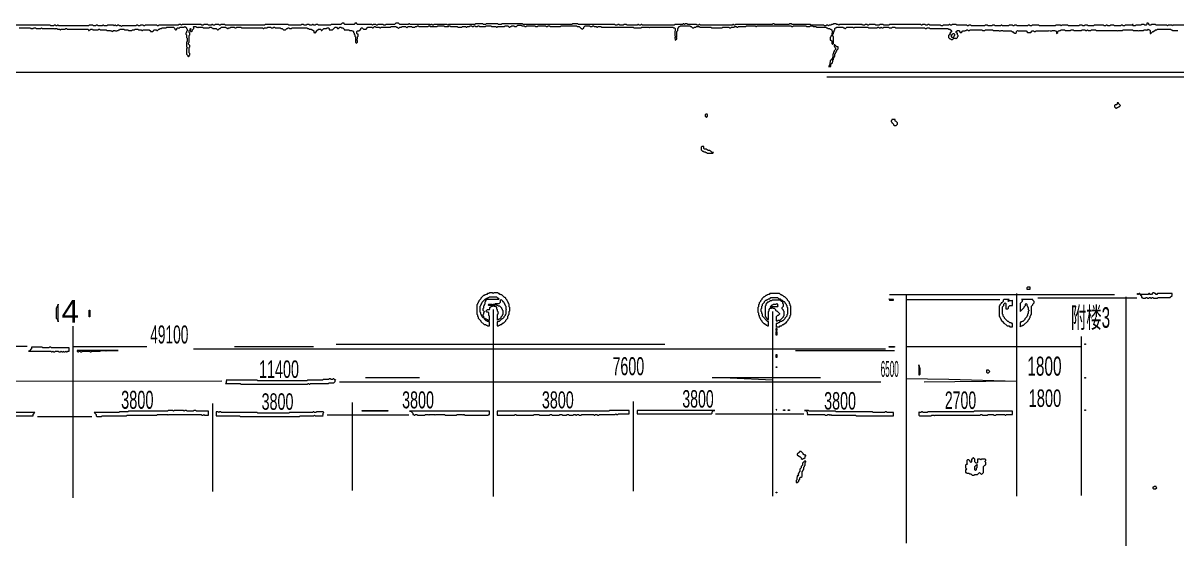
# Model space of a CAD drawing. Header units: millimetres. Extents: x 1 to 419, y 0 to 297.
# Drawn here: x 181.9 to 335.1, y 227.1 to 296.5 of the extents above; entities that cross this region are included whole.
import ezdxf

# ---------------------------------------------------------------- set-up
doc = ezdxf.new("R2010")
doc.units = ezdxf.units.MM
for name, color, linetype, lineweight in [('OCR_TEXT', 6, 'CONTINUOUS', 0), ('TRACE_CURVE', 6, 'CONTINUOUS', 0), ('TRACE_STRAIGHT', 5, 'CONTINUOUS', 0), ('TRACE_TEXT_SYMBOL', 6, 'CONTINUOUS', 0)]:
    doc.layers.add(name, color=color, linetype=linetype, lineweight=lineweight)
doc.styles.add('wqy-unicode', font='wqy-unicode')

msp = doc.modelspace()

# ---------------------------------------------------------------- linework, layer by layer
at = {"layer": 'TRACE_CURVE', "color": 6}
for points in [[(194.68, 296.18), (194.59, 296.26), (194.41, 296.26), (194.33, 296.18), (194.24, 296.18), (194.15, 296.26), (194.06, 296.26), (193.98, 296.18), (193.89, 296.26), (193.1, 296.26), (193.01, 296.18), (192.66, 296.18), (192.58, 296.26), (192.49, 296.26), (192.4, 296.18), (191.88, 296.18), (191.79, 296.26), (191.61, 296.26), (191.53, 296.18), (191.26, 296.18), (191.17, 296.26), (190.65, 296.26), (190.56, 296.18), (186.62, 296.18), (186.53, 296.26), (186.45, 296.26), (186.36, 296.18), (186.27, 296.18), (186.18, 296.26), (186.01, 296.26), (185.92, 296.18), (185.57, 296.18), (185.48, 296.26), (180.23, 296.26)], [(181.37, 295.91), (182.86, 295.91), (182.94, 295.83), (183.21, 295.83), (183.29, 295.91), (183.56, 295.91), (183.64, 295.83), (184.26, 295.83), (184.34, 295.91), (184.43, 295.83), (186.01, 295.83), (186.1, 295.74), (186.18, 295.83), (186.36, 295.83), (186.45, 295.74), (186.71, 295.74), (186.8, 295.65), (186.88, 295.65), (186.97, 295.74), (187.5, 295.74), (187.58, 295.83), (187.67, 295.83), (187.76, 295.74), (190.47, 295.74), (190.56, 295.65), (190.56, 295.56), (190.65, 295.56), (190.74, 295.65), (190.82, 295.65), (190.91, 295.74), (191.09, 295.74), (191.17, 295.65), (191.88, 295.65), (191.96, 295.74), (192.05, 295.74), (192.14, 295.65), (192.93, 295.65), (193.01, 295.56), (193.45, 295.56)], [(193.45, 295.56), (193.54, 295.48), (193.63, 295.48), (193.71, 295.39), (193.89, 295.56), (194.06, 295.56), (194.15, 295.48), (194.33, 295.48), (194.41, 295.56), (194.5, 295.56), (194.59, 295.65), (194.68, 295.65), (194.77, 295.74), (195.29, 295.74), (195.38, 295.65), (195.82, 295.65), (195.9, 295.56), (196.34, 295.56), (196.43, 295.65), (196.69, 295.65), (196.78, 295.74), (197.13, 295.74), (197.22, 295.65), (197.57, 295.65), (197.66, 295.56), (197.74, 295.56), (197.83, 295.65), (198.62, 295.65), (198.79, 295.48), (198.79, 295.39), (199.14, 295.39), (199.23, 295.48), (199.23, 295.56), (199.32, 295.65), (199.58, 295.65), (199.67, 295.56), (199.76, 295.56), (199.93, 295.74), (200.02, 295.74), (200.11, 295.83), (200.28, 295.83), (200.37, 295.91), (200.9, 295.91), (200.98, 296), (201.86, 296), (202.03, 295.83), (202.03, 295.74), (202.12, 295.65), (202.21, 295.65), (202.3, 295.74), (202.3, 295.83), (202.38, 295.91), (202.47, 295.91), (202.56, 295.83), (202.73, 296), (203.26, 296), (203.35, 296.09), (203.44, 296), (203.52, 296), (203.61, 295.91), (203.61, 295.83), (203.7, 295.74), (203.7, 295.48), (203.61, 295.39)], [(224.1, 296.35), (222.79, 296.35), (222.7, 296.26), (221.13, 296.26), (221.04, 296.35), (220.77, 296.35), (220.69, 296.26), (220.51, 296.26), (220.42, 296.35), (220.34, 296.35), (220.25, 296.26), (219.99, 296.26), (219.9, 296.35), (219.55, 296.35), (219.46, 296.26), (219.2, 296.26), (219.11, 296.35), (218.85, 296.35), (218.76, 296.26), (217.18, 296.26), (217.1, 296.35), (214.03, 296.35), (213.94, 296.26), (208.78, 296.26), (208.69, 296.35), (208.16, 296.35), (208.08, 296.26), (207.99, 296.26), (207.9, 296.35), (207.38, 296.35), (207.29, 296.26), (207.11, 296.26), (207.03, 296.35), (206.94, 296.35), (206.85, 296.26), (206.5, 296.26), (206.41, 296.35), (205.89, 296.35), (205.8, 296.26), (205.62, 296.26), (205.54, 296.35), (203, 296.35), (202.91, 296.26), (202.82, 296.35), (202.56, 296.35), (202.47, 296.26), (199.93, 296.26), (199.84, 296.18), (199.76, 296.18), (199.67, 296.26), (198.09, 296.26), (198.01, 296.18), (197.92, 296.18), (197.83, 296.26), (197.48, 296.26), (197.39, 296.18), (197.22, 296.18), (197.13, 296.26), (196.95, 296.26), (196.87, 296.18), (195.03, 296.18), (194.94, 296.09), (194.85, 296.18), (194.68, 296.18)], [(203.61, 295.39), (203.61, 295.3), (203.52, 295.21), (203.52, 295.04), (203.61, 294.95), (203.61, 294.6), (203.7, 294.51), (203.7, 294.07), (203.61, 293.99), (203.61, 293.37), (203.7, 293.29), (203.7, 293.2), (203.61, 293.11), (203.61, 292.41), (203.79, 292.24), (203.79, 292.15), (203.87, 292.06), (203.96, 292.15), (203.96, 292.24), (204.05, 292.32), (204.05, 292.5), (203.96, 292.59), (203.96, 293.29), (204.05, 293.37), (204.05, 293.55), (203.87, 293.72), (203.87, 293.9), (203.96, 293.99), (203.96, 294.86), (204.05, 294.95), (204.05, 295.21), (203.96, 295.3), (203.96, 295.56), (204.05, 295.65), (204.14, 295.56), (204.14, 295.39), (204.22, 295.39), (204.4, 295.56), (204.4, 295.65), (204.57, 295.83), (204.57, 295.91), (204.49, 296), (204.57, 296.09), (204.84, 296.09), (204.92, 296), (205.01, 296), (205.1, 295.91), (205.19, 296), (205.71, 296), (205.8, 295.91), (206.59, 295.91), (206.68, 296), (206.85, 296), (206.94, 295.91), (207.03, 295.91), (207.11, 295.83), (207.55, 295.83), (207.73, 295.65), (207.81, 295.65), (207.99, 295.83), (208.08, 295.83), (208.25, 296), (208.78, 296), (208.86, 295.91)], [(208.86, 295.91), (208.95, 295.91), (209.04, 295.83), (209.13, 295.83), (209.22, 295.91), (209.39, 295.91), (209.48, 296), (209.92, 296), (210, 295.91), (210.18, 295.91), (210.27, 296), (210.79, 296), (210.88, 295.91), (213.68, 295.91), (213.77, 295.83), (213.86, 295.83), (213.94, 295.91), (214.29, 295.91), (214.38, 296), (214.73, 296), (214.82, 295.91), (215.08, 295.91), (215.17, 296), (215.26, 296), (215.35, 295.91), (216.05, 295.91), (216.13, 295.83), (216.31, 295.83), (216.48, 295.65), (216.75, 295.65), (216.92, 295.83), (217.01, 295.83), (217.1, 295.91), (217.18, 295.91), (217.27, 295.83), (217.53, 295.83), (217.62, 295.91), (219.55, 295.91), (219.64, 295.83), (219.81, 295.83), (219.9, 295.74), (220.16, 295.74), (220.25, 295.65), (220.34, 295.65), (220.51, 295.48), (220.51, 295.3), (220.6, 295.3), (220.69, 295.21), (220.86, 295.39), (220.86, 295.48), (221.13, 295.74), (221.39, 295.74), (221.48, 295.65), (221.48, 295.56), (221.56, 295.56), (221.83, 295.83), (222.18, 295.83), (222.26, 295.91), (222.44, 295.91), (222.53, 295.83), (222.53, 295.65), (222.96, 295.65), (223.31, 296), (223.49, 296)], [(223.49, 296), (223.66, 295.83), (223.75, 295.83), (223.93, 296), (224.1, 296), (224.19, 295.91), (224.37, 295.91), (224.54, 295.74), (224.54, 295.65), (225.15, 295.65), (225.24, 295.56), (225.5, 295.56), (225.59, 295.48), (225.68, 295.48), (225.77, 295.39), (225.77, 295.3), (225.85, 295.21), (225.85, 295.04), (225.94, 294.95), (225.94, 294.78), (226.03, 294.69), (226.03, 293.99), (226.12, 293.9), (226.12, 293.81), (226.29, 293.99), (226.29, 294.16), (226.2, 294.25), (226.2, 294.34), (226.29, 294.42), (226.29, 294.69), (226.38, 294.78), (226.38, 295.04), (226.29, 295.04), (226.2, 295.13), (226.2, 295.39), (226.29, 295.48), (226.47, 295.48), (226.73, 295.74), (226.73, 295.83), (226.82, 295.91), (226.91, 295.91), (227.08, 295.74), (227.43, 295.74), (227.69, 296), (228.22, 296), (228.31, 295.91), (228.39, 295.91), (228.57, 296.09), (228.66, 296.09), (228.74, 296), (229.18, 296), (229.27, 295.91), (229.36, 295.91), (229.44, 296), (230.67, 296), (230.76, 296.09), (231.37, 296.09), (231.46, 296), (231.55, 296), (231.72, 295.83), (231.9, 296), (232.16, 296), (232.25, 296.09), (232.68, 296.09)], [(261.67, 296.35), (261.58, 296.26), (261.15, 296.26), (261.06, 296.35), (260.88, 296.35), (260.8, 296.26), (260.53, 296.26), (260.45, 296.35), (255.63, 296.35), (255.54, 296.44), (254.84, 296.44), (254.75, 296.35), (248.27, 296.35), (248.19, 296.44), (245.47, 296.44), (245.38, 296.35), (245.03, 296.35), (244.95, 296.44), (243.37, 296.44), (243.28, 296.35), (243.02, 296.35), (242.93, 296.44), (241.97, 296.44), (241.88, 296.35), (238.38, 296.35), (238.29, 296.26), (238.2, 296.35), (236.45, 296.35), (236.36, 296.26), (236.28, 296.26), (236.19, 296.35), (236.1, 296.35), (236.01, 296.26), (235.93, 296.35), (233.3, 296.35), (233.21, 296.44), (233.12, 296.44), (233.04, 296.35), (231.9, 296.35), (231.72, 296.53), (231.37, 296.53), (231.2, 296.35), (230.06, 296.35), (229.97, 296.26), (229.8, 296.26), (229.71, 296.35), (229.01, 296.35), (228.92, 296.26), (228.83, 296.26), (228.74, 296.35), (228.39, 296.35), (228.31, 296.26), (228.22, 296.35), (226.29, 296.35), (226.2, 296.44), (226.2, 296.53), (225.94, 296.53), (225.94, 296.44), (225.85, 296.35), (224.63, 296.35), (224.54, 296.44), (224.54, 296.53), (224.28, 296.53), (224.1, 296.35)], [(232.68, 296.09), (232.86, 295.91), (233.04, 296.09), (233.47, 296.09), (233.56, 296), (233.91, 296), (234, 296.09), (234.17, 296.09), (234.26, 296.18), (234.35, 296.18), (234.44, 296.09), (235.66, 296.09), (235.75, 296.18), (235.84, 296.18), (235.93, 296.09), (236.89, 296.09), (236.98, 296.18), (237.76, 296.18), (237.85, 296.09), (238.38, 296.09), (238.46, 296.18), (238.55, 296.18), (238.64, 296.09), (239.52, 296.09), (239.6, 296), (240.13, 296), (240.22, 296.09), (240.65, 296.09), (240.74, 296), (240.83, 296), (240.92, 296.09), (241.18, 296.09), (241.27, 296.18), (241.44, 296.18), (241.53, 296.09), (241.71, 296.09), (241.79, 296.18), (241.88, 296.18), (241.97, 296.09), (242.23, 296.09), (242.32, 296.18), (242.41, 296.18), (242.49, 296.09), (243.28, 296.09), (243.37, 296.18), (243.98, 296.18), (244.07, 296.09), (244.68, 296.09), (244.77, 296), (244.86, 296), (244.95, 296.09), (245.82, 296.09), (245.91, 296.18), (246.26, 296.18), (246.43, 296), (246.52, 296), (246.61, 296.09), (246.7, 296.09), (246.78, 296.18), (247.05, 296.18), (247.13, 296.09), (247.4, 296.09), (247.57, 296.26), (248.01, 296.26)], [(248.01, 296.26), (248.1, 296.18), (248.45, 296.18), (248.54, 296.09), (248.71, 296.09), (248.8, 296.18), (249.85, 296.18), (249.94, 296.09), (250.2, 296.09), (250.29, 296.18), (251.25, 296.18), (251.34, 296.09), (251.51, 296.09), (251.6, 296.18), (251.78, 296.18), (251.86, 296.09), (253.26, 296.09), (253.35, 296.18), (255.37, 296.18), (255.45, 296.09), (255.72, 296.09), (255.98, 295.83), (256.07, 295.83), (256.15, 295.74), (256.33, 295.91), (256.33, 296), (256.51, 296.18), (257.12, 296.18), (257.21, 296.09), (257.47, 296.09), (257.56, 296.18), (257.64, 296.18), (257.73, 296.09), (257.99, 296.09), (258.08, 296), (258.17, 296), (258.26, 296.09), (258.61, 296.09), (258.69, 296), (262.9, 296), (262.99, 295.91), (263.95, 295.91), (264.04, 296), (265, 296), (265.09, 295.91), (265.18, 296), (268.15, 296), (268.24, 295.91), (268.42, 295.91), (268.5, 295.83), (268.5, 295.48), (268.42, 295.39), (268.42, 294.86), (268.5, 294.78), (268.5, 294.69), (268.42, 294.6), (268.42, 294.51), (268.5, 294.42), (268.5, 294.25), (268.68, 294.42), (268.68, 294.51), (268.59, 294.6), (268.68, 294.69), (268.68, 295.39)], [(294.07, 296.26), (293.99, 296.35), (293.72, 296.35), (293.64, 296.26), (293.37, 296.26), (293.29, 296.35), (290.31, 296.35), (290.22, 296.26), (290.13, 296.35), (289.96, 296.35), (289.87, 296.44), (289.52, 296.44), (289.43, 296.35), (289.26, 296.35), (289.17, 296.26), (288.91, 296.26), (288.82, 296.18), (288.73, 296.26), (288.56, 296.26), (288.47, 296.18), (288.29, 296.18), (288.21, 296.26), (286.54, 296.26), (286.46, 296.35), (284, 296.35), (283.92, 296.44), (283.65, 296.44), (283.57, 296.35), (281.73, 296.35), (281.64, 296.44), (281.46, 296.44), (281.38, 296.35), (276.47, 296.35), (276.38, 296.26), (276.3, 296.26), (276.21, 296.35), (276.12, 296.35), (276.03, 296.26), (271.83, 296.26), (271.74, 296.35), (271.66, 296.35), (271.57, 296.26), (271.39, 296.26), (271.31, 296.35), (270.17, 296.35), (270.08, 296.44), (269.82, 296.44), (269.73, 296.35), (269.64, 296.44), (269.55, 296.44), (269.47, 296.35), (268.42, 296.35), (268.33, 296.26), (264.12, 296.26), (264.04, 296.35), (263.95, 296.35), (263.86, 296.26), (263.69, 296.26), (263.6, 296.35), (263.51, 296.35), (263.42, 296.26), (262.11, 296.26), (262.02, 296.35), (261.67, 296.35)], [(268.68, 295.39), (268.85, 295.56), (268.85, 295.83), (268.94, 295.91), (268.94, 296), (269.03, 296.09), (269.12, 296.09), (269.2, 296.18), (270.43, 296.18), (270.52, 296.09), (270.6, 296.09), (270.78, 295.91), (270.95, 295.91), (271.04, 296), (271.22, 296), (271.31, 296.09), (271.66, 296.09), (271.74, 296), (273.23, 296), (273.32, 295.91), (274.72, 295.91), (274.81, 296), (275.6, 296), (275.68, 295.91), (275.86, 295.91), (275.95, 296), (276.3, 296), (276.38, 296.09), (276.56, 296.09), (276.65, 296), (276.82, 296), (276.91, 296.09), (277.87, 296.09), (277.96, 296.18), (279.1, 296.18), (279.19, 296.09), (279.27, 296.09), (279.36, 296.18), (283.83, 296.18), (283.92, 296.09), (284.09, 296.09), (284.18, 296.18), (285.84, 296.18), (285.93, 296.09), (286.37, 296.09), (286.46, 296.18), (286.72, 296.18), (286.81, 296.09), (287.16, 296.09), (287.24, 296), (288.47, 296), (288.56, 295.91), (288.64, 295.91), (288.73, 295.83), (289, 295.83), (289.08, 295.74), (289.17, 295.74), (289.26, 295.65), (289.26, 295.48), (289.35, 295.39), (289.35, 295.3), (289.26, 295.21), (289.26, 294.86), (289.17, 294.78)], [(289.17, 294.78), (289.17, 294.69), (289.08, 294.6), (289.08, 294.25), (289.17, 294.25), (289.26, 294.16), (289.26, 293.81), (289.35, 293.72), (289.43, 293.72), (289.52, 293.81), (289.52, 294.69), (289.43, 294.78), (289.43, 295.04), (289.52, 295.13), (289.52, 295.3), (289.61, 295.39), (289.61, 295.56), (289.7, 295.65), (289.7, 295.83), (289.78, 295.91), (289.87, 295.91), (289.96, 296), (290.75, 296), (290.83, 295.91), (290.92, 295.91), (291.01, 295.83), (291.1, 295.83), (291.27, 296), (292.06, 296), (292.15, 295.91), (292.24, 295.91), (292.32, 296), (294.07, 296), (294.16, 295.91), (295.3, 295.91), (295.39, 296), (295.48, 296), (295.56, 295.91), (295.74, 295.91), (295.83, 296), (295.91, 295.91), (296.09, 295.91), (296.18, 296), (296.79, 296), (296.88, 295.91), (297.23, 295.91), (297.31, 296), (297.67, 296), (297.75, 295.91), (301.61, 295.91), (301.69, 295.83), (301.87, 295.83), (301.96, 295.91), (302.22, 295.91), (302.31, 295.83), (304.67, 295.83), (304.76, 295.74), (304.93, 295.74), (305.2, 295.48), (304.93, 295.21), (304.93, 295.13), (305.02, 295.04), (304.93, 294.95), (304.85, 294.95)], [(315.79, 296.18), (315.62, 296.18), (315.53, 296.26), (315.36, 296.26), (315.27, 296.18), (313.87, 296.18), (313.78, 296.26), (313.52, 296.26), (313.43, 296.18), (313.34, 296.18), (313.25, 296.26), (312.82, 296.26), (312.73, 296.18), (311.94, 296.18), (311.85, 296.26), (311.76, 296.26), (311.68, 296.18), (310.98, 296.18), (310.89, 296.26), (310.63, 296.26), (310.54, 296.18), (310.01, 296.18), (309.93, 296.26), (309.66, 296.26), (309.58, 296.18), (307.82, 296.18), (307.74, 296.26), (307.47, 296.26), (307.39, 296.18), (307.3, 296.18), (307.21, 296.26), (305.9, 296.26), (305.81, 296.35), (305.28, 296.35), (305.2, 296.26), (305.02, 296.26), (304.93, 296.35), (304.85, 296.35), (304.76, 296.26), (304.06, 296.26), (303.97, 296.18), (303.8, 296.18), (303.71, 296.26), (302.31, 296.26), (302.22, 296.35), (302.04, 296.35), (301.96, 296.26), (301.78, 296.26), (301.69, 296.35), (301.34, 296.35), (301.26, 296.26), (301.17, 296.26), (301.08, 296.35), (296.96, 296.35), (296.88, 296.26), (296.18, 296.26), (296.09, 296.35), (295.65, 296.35), (295.56, 296.26), (295.13, 296.26), (295.04, 296.35), (294.25, 296.35), (294.16, 296.26), (294.07, 296.26)], [(334.53, 296.18), (334.45, 296.26), (333.92, 296.26), (333.83, 296.18), (333.75, 296.26), (332.34, 296.26), (332.26, 296.35), (331.73, 296.35), (331.64, 296.26), (331.47, 296.26), (331.38, 296.35), (331.38, 296.44), (331.29, 296.53), (331.12, 296.53), (331.12, 296.35), (331.03, 296.26), (330.86, 296.26), (330.77, 296.35), (330.42, 296.35), (330.33, 296.26), (329.63, 296.26), (329.54, 296.18), (329.28, 296.18), (329.19, 296.26), (329.28, 296.35), (329.19, 296.35), (329.1, 296.26), (328.23, 296.26), (328.14, 296.18), (327.97, 296.18), (327.88, 296.26), (327.7, 296.26), (327.62, 296.18), (326.83, 296.18), (326.74, 296.26), (326.3, 296.26), (326.21, 296.18), (325.95, 296.18), (325.86, 296.26), (325.69, 296.26), (325.6, 296.18), (325.43, 296.18), (325.34, 296.26), (324.11, 296.26), (324.02, 296.18), (323.32, 296.18), (323.24, 296.26), (322.89, 296.26), (322.8, 296.18), (322.62, 296.18), (322.54, 296.26), (322.19, 296.26), (322.1, 296.18), (320.7, 296.18), (320.61, 296.26), (319.82, 296.26), (319.73, 296.18), (319.65, 296.26), (319.03, 296.26), (318.95, 296.18), (316.84, 296.18), (316.76, 296.26), (315.88, 296.26), (315.79, 296.18)], [(316.32, 295.39), (316.41, 295.48), (318.07, 295.48), (318.16, 295.56), (318.25, 295.48), (318.51, 295.48), (318.6, 295.56), (318.86, 295.56), (318.95, 295.48), (319.03, 295.48), (319.12, 295.39), (319.12, 295.13), (319.3, 295.3), (319.3, 295.39), (319.38, 295.48), (319.47, 295.48), (319.56, 295.56), (319.65, 295.56), (319.73, 295.65), (320.17, 295.65), (320.26, 295.56), (320.96, 295.56), (321.05, 295.65), (321.31, 295.65), (321.4, 295.56), (322.45, 295.56), (322.54, 295.65), (322.89, 295.65), (322.97, 295.56), (323.15, 295.56), (323.24, 295.65), (323.32, 295.56), (323.67, 295.56), (323.76, 295.65), (324.29, 295.65), (324.38, 295.56), (327.09, 295.56), (327.18, 295.48), (327.27, 295.56), (327.88, 295.56), (327.97, 295.65), (329.19, 295.65), (329.28, 295.56), (329.89, 295.56), (329.98, 295.48), (330.07, 295.56), (330.68, 295.56), (330.77, 295.65), (331.03, 295.65), (331.12, 295.56), (331.29, 295.74), (331.38, 295.65), (331.47, 295.65), (331.56, 295.56), (331.56, 295.13), (331.64, 295.13), (331.91, 295.39), (331.99, 295.39), (332.26, 295.65), (332.43, 295.65), (332.52, 295.74), (334.27, 295.74), (334.36, 295.65), (334.45, 295.65)], [(336.29, 296.26), (334.62, 296.26), (334.53, 296.18)], [(304.85, 294.95), (304.76, 294.86), (304.76, 294.6), (304.93, 294.42), (305.02, 294.42), (305.11, 294.34), (305.28, 294.34), (305.46, 294.51), (305.72, 294.51), (305.81, 294.42), (305.98, 294.6), (305.98, 294.69), (306.07, 294.78), (306.07, 294.86), (305.98, 294.95), (305.98, 295.21), (305.9, 295.21), (305.81, 295.3), (305.81, 295.39), (305.98, 295.56), (306.16, 295.56), (306.25, 295.48), (306.25, 295.39), (306.33, 295.3), (306.51, 295.3), (306.69, 295.48), (306.95, 295.48), (307.04, 295.56), (307.12, 295.56), (307.21, 295.65), (307.3, 295.65), (307.39, 295.56), (307.56, 295.56), (307.65, 295.65), (309.22, 295.65), (309.31, 295.56), (309.58, 295.56), (309.66, 295.65), (310.63, 295.65), (310.71, 295.56), (311.41, 295.56), (311.5, 295.48), (311.68, 295.48), (311.76, 295.56), (311.94, 295.56), (312.03, 295.48), (313.08, 295.48), (313.17, 295.39), (313.25, 295.39), (313.34, 295.3), (313.43, 295.3), (313.52, 295.21), (313.69, 295.21), (313.78, 295.3), (313.78, 295.39), (313.95, 295.56), (314.04, 295.48), (315.09, 295.48), (315.27, 295.3), (315.71, 295.3), (315.88, 295.48), (316.06, 295.48), (316.14, 295.39), (316.32, 295.39)], [(334.45, 295.65), (334.53, 295.56), (335.23, 295.56)]]:
    msp.add_lwpolyline(points, dxfattribs=at)
for points in [[(204.05, 295.74), (204.14, 295.83), (204.22, 295.74), (204.14, 295.65)], [(305.28, 295.04), (305.37, 295.13), (305.46, 295.13), (305.55, 295.04), (305.55, 294.86), (305.46, 294.78), (305.46, 294.69), (305.37, 294.6), (305.28, 294.6), (305.11, 294.78), (305.28, 294.95)]]:
    msp.add_lwpolyline(points, close=True, dxfattribs=at)
at = {"layer": 'TRACE_STRAIGHT', "color": 5}
for p, q in [((36.51, 290.01), (374.38, 290.01)), ((288.61, 289.4), (376.52, 289.4)), ((296.96, 260.53), (326.83, 260.53)), ((299.15, 260.53), (299.15, 227.52)), ((313.78, 260.62), (313.78, 233.74)), ((299.15, 259.83), (311.59, 259.83)), ((316.62, 260.05), (329.8, 260.05)), ((328.33, 260.22), (328.33, 227.15)), ((244.32, 258.52), (244.32, 233.72)), ((281.39, 258.26), (281.39, 233.74)), ((188.51, 256.29), (188.51, 233.53)), ((322.39, 254.93), (322.39, 233.84)), ((81.58, 253.65), (182.43, 253.65)), ((188.51, 253.62), (198.31, 253.62)), ((204.54, 253.3), (296.39, 253.3)), ((209.95, 253.59), (220.46, 253.59)), ((223.48, 253.9), (267.1, 253.9)), ((284.45, 253.09), (297.59, 253.09)), ((299.15, 253.63), (322.39, 253.63)), ((138.83, 248.96), (208.27, 249.04)), ((223.92, 248.92), (295.78, 248.92)), ((227.34, 249.5), (234.52, 249.5)), ((273.41, 249.5), (287.77, 249.5)), ((275.8, 249.47), (281.39, 249.2)), ((299.15, 249.35), (304.83, 249.26)), ((301.53, 248.91), (313.78, 249.05)), ((304.83, 249.26), (313.78, 249.03)), ((207.05, 246.03), (207.05, 234.37)), ((225.61, 246.17), (225.61, 234.52)), ((262.92, 246.3), (262.92, 234.4)), ((183.82, 244.33), (191, 244.33)), ((222.26, 244.55), (233.12, 244.55)), ((273.84, 244.68), (285.58, 244.68))]:
    msp.add_line(p, q, dxfattribs=at)
at = {"layer": 'TRACE_TEXT_SYMBOL', "color": 6}
for points in [[(289.61, 293.64), (289.61, 293.46), (289.7, 293.37), (289.7, 293.29), (289.78, 293.2), (289.78, 293.02), (289.61, 292.85), (289.61, 292.76), (289.52, 292.67), (289.52, 292.5), (289.43, 292.41), (289.43, 292.06), (289.35, 291.97), (289.35, 291.89), (289.26, 291.8), (289.26, 291.71), (289.08, 291.53), (289.08, 291.36), (289, 291.27), (289, 291.01), (288.91, 290.92), (288.91, 290.83), (288.82, 290.75), (289.17, 290.75), (289.17, 291.1), (289.35, 291.27), (289.35, 291.36), (289.43, 291.45), (289.43, 291.62), (289.52, 291.71), (289.52, 291.89), (289.61, 291.97), (289.61, 292.06), (289.7, 292.15), (289.7, 292.41), (289.78, 292.5), (289.78, 292.59), (289.87, 292.67), (289.87, 292.76), (289.96, 292.85), (289.96, 292.94), (290.13, 293.11), (290.13, 293.37), (289.96, 293.37), (289.7, 293.64)], [(327.18, 285.93), (327.18, 285.76), (327.09, 285.67), (326.91, 285.67), (326.83, 285.58), (326.83, 285.4), (327, 285.23), (327.09, 285.23), (327.18, 285.32), (327.27, 285.32), (327.35, 285.4), (327.44, 285.4), (327.62, 285.58), (327.35, 285.84), (327.35, 285.93)], [(272.53, 284.44), (272.44, 284.35), (272.44, 284.18), (272.62, 284), (272.79, 284.18), (272.79, 284.35), (272.71, 284.44)], [(297.23, 283.74), (297.23, 283.65), (297.14, 283.57), (297.14, 283.48), (297.23, 283.39), (297.23, 283.3), (297.31, 283.3), (297.49, 283.13), (297.49, 283.04), (297.58, 282.95), (297.84, 282.95), (298.02, 283.13), (298.02, 283.3), (297.84, 283.48), (297.75, 283.48), (297.67, 283.57), (297.67, 283.74)], [(272.01, 280.15), (271.92, 280.06), (271.92, 279.71), (272.09, 279.54), (272.18, 279.54), (272.27, 279.45), (272.44, 279.45), (272.53, 279.36), (272.62, 279.36), (272.71, 279.27), (273.49, 279.27), (273.58, 279.36), (273.41, 279.36), (273.23, 279.54), (273.14, 279.54), (273.06, 279.62), (272.88, 279.62), (272.79, 279.71), (272.71, 279.71), (272.62, 279.8), (272.36, 279.8), (272.27, 279.89), (272.27, 280.15)], [(315.27, 261.5), (315.18, 261.41), (315.18, 261.23), (315.62, 261.23), (315.62, 261.5)], [(329.89, 260.62), (329.98, 260.62), (329.98, 260.53), (329.89, 260.53)], [(331.91, 260.71), (331.73, 260.53), (331.56, 260.53), (331.47, 260.62), (331.38, 260.62), (331.29, 260.53), (330.24, 260.53), (330.16, 260.62), (330.07, 260.62), (330.42, 260.27), (330.42, 260.1), (330.51, 260.1), (330.59, 260.01), (330.94, 260.01), (331.03, 260.1), (331.12, 260.1), (331.21, 260.01), (331.38, 260.01), (331.47, 260.1), (331.56, 260.1), (331.64, 260.01), (331.73, 260.01), (331.82, 260.1), (331.91, 260.1), (331.99, 260.01), (332.52, 260.01), (332.61, 260.1), (334.18, 260.1), (334.45, 260.36), (334.45, 260.62), (332.52, 260.62), (332.43, 260.53), (332.34, 260.53), (332.26, 260.62), (332.17, 260.62), (332.08, 260.71)], [(186.53, 259.22), (186.53, 259.13), (186.45, 259.04), (186.45, 258.96), (186.36, 258.87), (186.36, 258.78), (186.27, 258.69), (186.27, 257.38), (186.45, 257.21), (186.45, 257.12), (186.53, 257.03), (186.53, 256.86)], [(243.19, 259.83), (243.28, 259.75), (243.28, 259.57), (243.19, 259.48), (243.19, 259.22), (243.11, 259.13), (243.11, 259.04), (243.02, 258.96), (243.02, 258.69), (242.93, 258.61), (242.93, 258.43), (243.11, 258.26), (243.11, 258.17), (243.02, 258.08), (243.02, 257.91), (242.93, 257.82), (242.93, 257.73), (242.84, 257.64), (242.76, 257.73), (242.76, 257.82), (242.67, 257.91), (242.67, 258.08), (242.58, 258.17), (242.58, 258.96), (242.67, 259.04), (242.67, 259.13), (242.76, 259.22), (242.76, 259.31), (242.84, 259.4), (242.84, 259.48)], [(243.19, 259.83), (243.28, 259.92), (243.37, 259.92), (243.46, 259.83), (243.37, 259.75), (243.28, 259.75)], [(243.72, 260.1), (243.81, 260.18), (244.77, 260.18), (244.95, 260.01), (245.03, 260.01), (245.12, 259.92), (245.03, 259.83), (243.46, 259.83), (243.37, 259.92), (243.46, 260.01), (243.54, 260.01), (243.63, 260.1)], [(243.63, 259.13), (243.72, 259.22), (244.07, 259.22), (244.16, 259.13), (244.07, 259.04), (243.72, 259.04)], [(244.24, 259.13), (244.33, 259.22), (244.51, 259.22), (244.6, 259.13), (244.51, 259.04), (244.33, 259.04)], [(281.11, 258.87), (281.2, 258.96), (281.29, 258.87), (281.2, 258.78)], [(281.9, 259.22), (281.99, 259.31), (282.08, 259.22), (282.08, 259.04), (282.16, 258.96), (282.08, 258.87), (281.29, 258.87), (281.2, 258.96), (281.38, 259.13), (281.46, 259.13), (281.55, 259.22)], [(282.43, 259.75), (282.51, 259.83), (282.6, 259.75), (282.51, 259.66)], [(282.51, 259.66), (282.6, 259.75), (282.69, 259.75), (282.78, 259.66), (282.69, 259.57), (282.6, 259.57)], [(282.69, 259.57), (282.78, 259.66), (282.87, 259.57), (282.78, 259.48)], [(296.88, 259.92), (296.88, 259.83), (296.96, 259.75), (297.49, 259.75), (297.49, 259.83), (296.96, 259.83)], [(312.11, 259.83), (312.03, 259.75), (312.03, 259.57), (311.85, 259.4), (311.76, 259.4), (311.76, 259.31), (311.59, 259.13), (311.59, 259.04), (311.5, 258.96), (311.5, 257.64), (311.59, 257.56), (311.59, 257.47), (311.68, 257.38), (311.68, 257.29), (311.76, 257.21), (311.76, 257.12), (312.03, 256.86), (312.03, 256.77), (312.11, 256.77), (312.55, 256.33), (312.82, 256.33), (312.9, 256.24), (313.25, 256.24), (313.25, 256.68), (313.17, 256.68), (313.08, 256.77), (312.9, 256.77), (312.73, 256.94), (312.64, 256.94), (312.2, 257.38), (312.2, 257.47), (312.03, 257.64), (312.03, 257.82), (311.94, 257.91), (311.94, 258.87), (312.11, 259.04), (312.11, 259.22), (312.29, 259.4), (312.38, 259.31), (312.38, 258.61), (312.64, 258.61), (312.73, 258.69), (312.73, 258.87), (312.9, 259.04), (313.25, 259.04), (313.25, 259.75), (313.17, 259.66), (312.82, 259.66), (312.73, 259.75), (312.82, 259.83)], [(312.64, 259.66), (312.73, 259.75), (312.82, 259.66), (312.73, 259.57)], [(314.48, 259.83), (314.57, 259.83), (314.65, 259.75), (314.57, 259.66), (314.57, 259.57), (314.3, 259.31), (314.3, 258.26), (314.83, 258.78), (314.83, 258.87), (315, 259.04), (315, 259.22), (315.09, 259.31), (315.18, 259.22), (315.18, 259.04), (315.27, 258.96), (315.27, 258.87), (315.36, 258.78), (315.36, 258.52), (315.44, 258.43), (315.44, 258.34), (315.36, 258.26), (315.36, 257.99), (315.27, 257.91), (315.27, 257.73), (315.18, 257.64), (315.18, 257.56), (314.92, 257.29), (314.92, 257.21), (314.65, 256.94), (314.57, 256.94), (314.48, 256.86), (314.39, 256.86), (314.3, 256.77), (314.3, 256.24), (314.39, 256.33), (314.57, 256.33), (314.65, 256.42), (314.74, 256.42), (315.36, 257.03), (315.36, 257.12), (315.53, 257.29), (315.53, 257.38), (315.62, 257.47), (315.62, 257.64), (315.71, 257.73), (315.71, 257.82), (315.79, 257.91), (315.79, 258.96), (315.97, 259.13), (315.97, 259.22), (316.14, 259.4), (316.14, 259.57), (315.97, 259.75), (315.97, 259.83)], [(190.65, 258.43), (190.74, 258.43), (190.74, 257.56), (190.65, 257.56)], [(242.84, 257.64), (242.93, 257.73), (243.02, 257.64), (243.02, 257.56), (242.93, 257.47), (242.84, 257.56)], [(242.93, 257.47), (243.02, 257.56), (243.11, 257.47), (243.02, 257.38)], [(243.11, 257.29), (243.19, 257.38), (243.28, 257.29), (243.19, 257.21)], [(281.9, 255.98), (281.99, 255.98), (281.99, 255.8), (281.9, 255.8)], [(281.9, 255.72), (281.99, 255.72), (281.99, 255.63), (281.9, 255.63)], [(281.9, 255.54), (281.99, 255.54), (281.99, 255.1), (281.9, 255.1)], [(183.03, 253.53), (183.03, 253.35), (182.68, 253), (182.59, 253), (185.57, 253), (185.66, 252.91), (185.75, 252.91), (185.83, 253), (185.92, 252.91), (186.1, 252.91), (186.18, 253), (186.53, 253), (186.62, 252.91), (186.88, 252.91), (186.97, 253), (187.06, 252.91), (187.15, 252.91), (187.23, 253), (187.32, 252.91), (187.5, 252.91), (187.58, 253), (187.67, 252.91), (187.76, 252.91), (187.85, 253), (188.02, 253), (188.02, 253.44), (185.66, 253.44), (185.57, 253.53), (185.39, 253.53), (185.31, 253.44), (184.52, 253.44), (184.43, 253.53)], [(189.07, 253.09), (189.07, 253), (189.16, 252.91), (189.25, 252.91), (189.34, 253), (189.42, 253), (189.51, 252.91), (189.69, 252.91), (189.77, 253), (190.74, 253), (190.82, 252.91), (190.91, 252.91), (191, 253), (192.14, 253), (192.23, 253.09), (192.84, 253.09), (192.93, 253), (193.01, 253.09), (194.5, 253.09)], [(296.88, 253.62), (297.58, 253.62), (297.58, 253.53), (296.88, 253.53)], [(322.89, 253.97), (322.97, 253.97), (322.97, 253.88), (322.89, 253.88)], [(281.9, 252.56), (281.99, 252.56), (281.99, 252.13), (281.9, 252.13)], [(281.9, 250.9), (281.99, 250.9), (281.99, 250.81), (281.9, 250.81)], [(300.82, 251.16), (300.82, 249.85), (300.91, 249.85), (300.99, 249.94), (300.99, 250.73), (300.91, 250.81), (300.91, 250.99), (300.82, 251.08)], [(309.84, 250.46), (309.84, 250.2), (309.93, 250.11), (310.1, 250.11), (310.28, 250.29), (310.1, 250.46)], [(222.53, 249.32), (222.44, 249.24), (221.74, 249.24), (221.65, 249.15), (219.64, 249.15), (219.55, 249.06), (213.07, 249.06), (212.98, 249.15), (208.86, 249.15), (208.95, 249.06), (208.86, 248.97), (208.86, 248.8), (208.78, 248.71), (210.7, 248.71), (210.79, 248.62), (219.64, 248.62), (219.72, 248.71), (219.81, 248.71), (219.9, 248.62), (219.99, 248.62), (220.07, 248.71), (222.44, 248.71), (222.53, 248.8), (223.14, 248.8), (223.31, 248.97), (223.31, 249.15), (223.4, 249.24), (223.31, 249.15), (223.14, 249.32), (223.05, 249.32), (222.96, 249.24), (222.79, 249.24), (222.7, 249.32)], [(322.89, 249.5), (322.97, 249.5), (322.97, 249.41), (322.89, 249.41)], [(281.9, 245.3), (281.9, 245.21), (281.99, 245.21)], [(282.87, 245.21), (283.04, 245.21), (283.04, 245.12), (282.87, 245.12)], [(283.48, 245.21), (283.65, 245.21), (283.65, 245.12), (283.48, 245.12)], [(322.89, 245.21), (322.97, 245.21), (322.97, 245.12), (322.89, 245.12)], [(170.33, 245.03), (170.33, 244.51), (170.42, 244.6), (170.86, 244.6), (170.95, 244.51), (176.64, 244.51), (176.72, 244.42), (183.21, 244.42), (183.21, 244.6), (183.47, 244.86), (176.64, 244.86), (176.55, 244.95), (175.94, 244.95), (175.85, 245.03), (175.76, 245.03), (175.67, 244.95), (175.32, 244.95), (175.24, 245.03)], [(201.16, 245.12), (201.07, 245.03), (195.9, 245.03), (195.82, 244.95), (194.68, 244.95), (194.59, 244.86), (191.35, 244.86), (191.61, 244.6), (191.61, 244.42), (191.7, 244.33), (192.31, 244.33), (192.4, 244.42), (195.64, 244.42), (195.73, 244.51), (199.67, 244.51), (199.76, 244.6), (201.07, 244.6), (201.16, 244.51), (201.25, 244.6), (205.54, 244.6), (205.62, 244.51), (205.8, 244.51), (205.89, 244.6), (205.97, 244.51), (206.5, 244.51), (206.5, 245.03), (204.92, 245.03), (204.84, 245.12), (204.57, 245.12), (204.49, 245.03), (203.7, 245.03), (203.61, 245.12), (203.35, 245.12), (203.26, 245.03), (203.17, 245.12), (201.95, 245.12), (201.86, 245.03), (201.77, 245.12)], [(207.55, 244.95), (207.55, 244.42), (210.62, 244.42), (210.7, 244.33), (218.59, 244.33), (218.67, 244.42), (220.51, 244.42), (220.6, 244.51), (220.69, 244.42), (221.74, 244.42), (221.65, 244.51), (221.74, 244.6), (221.74, 244.77), (221.83, 244.86), (221.74, 244.95), (220.86, 244.95), (220.77, 244.86), (220.6, 244.86), (220.51, 244.95), (220.42, 244.95), (220.34, 244.86), (217.27, 244.86), (217.18, 244.77), (213.07, 244.77), (212.98, 244.86), (208.25, 244.86), (208.16, 244.95), (207.99, 244.95), (207.9, 244.86), (207.81, 244.95)], [(226.91, 245.12), (230.32, 245.12), (230.32, 245.03), (226.91, 245.03)], [(233.21, 245.03), (233.39, 245.03), (233.65, 244.77), (233.65, 244.6), (233.74, 244.6), (233.82, 244.51), (233.91, 244.51), (234, 244.6), (234.17, 244.6), (234.26, 244.51), (235.22, 244.51), (235.31, 244.6), (235.66, 244.6), (235.75, 244.51), (235.84, 244.6), (236.54, 244.6), (236.63, 244.51), (236.71, 244.6), (237.85, 244.6), (237.94, 244.51), (239.43, 244.51), (239.52, 244.6), (240.22, 244.6), (240.3, 244.51), (240.39, 244.6), (240.48, 244.6), (240.57, 244.51), (243.63, 244.51), (243.72, 244.6), (243.81, 244.6), (243.81, 245.03)], [(259.75, 245.12), (259.66, 245.03), (244.86, 245.03), (244.86, 244.51), (247.13, 244.51), (247.22, 244.6), (247.31, 244.6), (247.4, 244.51), (249.67, 244.51), (249.76, 244.6), (250.37, 244.6), (250.46, 244.51), (251.78, 244.51), (251.86, 244.6), (252.04, 244.6), (252.13, 244.51), (253.09, 244.51), (253.18, 244.6), (253.44, 244.6), (253.53, 244.51), (254.05, 244.51), (254.14, 244.6), (254.32, 244.6), (254.4, 244.51), (254.93, 244.51), (255.02, 244.6), (255.19, 244.6), (255.28, 244.51), (255.37, 244.51), (255.45, 244.6), (255.63, 244.6), (255.72, 244.51), (255.98, 244.51), (256.07, 244.6), (257.64, 244.6), (257.73, 244.51), (257.82, 244.51), (257.91, 244.6), (258.08, 244.6), (258.17, 244.51), (258.34, 244.51), (258.43, 244.6), (260.53, 244.6), (260.62, 244.68), (260.71, 244.6), (260.88, 244.6), (260.97, 244.68), (262.37, 244.68), (262.37, 245.12)], [(263.42, 245.12), (263.42, 244.68), (273.32, 244.68), (273.41, 244.77), (273.41, 244.95), (273.58, 245.12), (273.76, 245.12)], [(285.67, 245.12), (285.84, 245.12), (286.02, 244.95), (286.02, 244.77), (286.11, 244.68), (286.02, 244.6), (288.29, 244.6), (288.38, 244.51), (288.64, 244.51), (288.73, 244.6), (288.91, 244.6), (289, 244.51), (289.08, 244.51), (289.17, 244.6), (289.26, 244.51), (292.41, 244.51), (292.5, 244.42), (297.49, 244.42), (297.49, 244.86), (296.61, 244.86), (296.53, 244.95), (296.35, 244.95), (296.26, 244.86), (294.78, 244.86), (294.69, 244.95), (289.87, 244.95), (289.78, 245.03), (286.28, 245.03), (286.19, 245.12)], [(308.17, 245.03), (308.09, 244.95), (302.04, 244.95), (301.96, 244.86), (301.43, 244.86), (301.34, 244.95), (301.17, 244.95), (301.08, 244.86), (300.91, 244.86), (300.82, 244.95), (300.82, 244.51), (300.91, 244.42), (302.48, 244.42), (302.57, 244.51), (302.83, 244.51), (302.92, 244.42), (303.01, 244.51), (308.96, 244.51), (309.05, 244.6), (309.22, 244.6), (309.31, 244.51), (309.93, 244.51), (310.01, 244.6), (310.71, 244.6), (310.8, 244.51), (311.06, 244.51), (311.15, 244.6), (312.2, 244.6), (312.29, 244.51), (312.38, 244.51), (312.47, 244.6), (313.25, 244.6), (313.25, 245.03)], [(284.97, 239.69), (284.97, 239.6), (284.7, 239.34), (284.7, 239.25), (284.97, 238.99), (285.05, 238.99), (285.23, 238.82), (285.23, 238.73), (285.32, 238.64), (285.4, 238.64), (285.49, 238.73), (285.58, 238.73), (285.76, 238.9), (285.76, 238.99), (285.84, 239.08), (285.84, 239.17), (285.67, 239.17), (285.49, 239.34), (285.49, 239.43), (285.23, 239.69)], [(285.67, 238.38), (285.4, 238.11), (285.4, 237.85), (285.23, 237.68), (285.23, 237.5), (285.05, 237.33), (285.05, 237.06), (284.88, 236.89), (284.88, 236.8), (284.79, 236.71), (284.79, 236.63), (284.88, 236.54), (284.79, 236.45), (284.7, 236.45), (284.7, 236.28), (284.62, 236.19), (284.62, 235.93), (284.53, 235.84), (284.53, 235.57), (284.7, 235.57), (284.88, 235.75), (284.88, 235.84), (285.05, 236.01), (285.05, 236.19), (285.14, 236.28), (285.23, 236.28), (285.32, 236.36), (285.32, 236.98), (285.49, 237.15), (285.49, 237.24), (285.58, 237.33), (285.58, 237.59), (285.67, 237.68), (285.67, 237.76), (285.76, 237.85), (285.76, 238.2), (285.84, 238.29), (285.84, 238.38)], [(308, 238.82), (308, 238.73), (307.91, 238.64), (307.82, 238.64), (307.82, 238.29), (307.74, 238.2), (307.65, 238.29), (307.65, 238.38), (307.47, 238.55), (307.3, 238.55), (307.21, 238.46), (307.21, 238.11), (307.3, 238.03), (307.21, 237.94), (307.12, 237.94), (307.04, 237.85), (307.04, 237.5), (307.21, 237.33), (307.12, 237.24), (307.04, 237.24), (307.04, 236.89), (307.12, 236.89), (307.21, 236.8), (307.47, 236.8), (307.56, 236.71), (307.74, 236.71), (307.91, 236.54), (308.17, 236.54), (308.26, 236.63), (308.61, 236.63), (308.87, 236.89), (309.14, 236.63), (309.4, 236.89), (309.4, 237.68), (309.58, 237.85), (309.66, 237.85), (309.75, 237.94), (309.75, 238.2), (309.66, 238.29), (309.66, 238.38), (309.75, 238.46), (309.75, 238.55), (309.66, 238.64), (309.14, 238.64), (309.05, 238.55), (308.96, 238.64), (308.61, 238.64), (308.61, 238.2), (308.52, 238.11), (308.44, 238.11), (308.26, 238.29), (308.26, 238.64), (308.09, 238.82)], [(308.44, 237.85), (308.52, 237.76), (308.52, 237.5), (308.44, 237.41), (308.44, 237.24), (308.35, 237.15), (308.26, 237.24), (308.26, 237.68)], [(308.44, 237.85), (308.52, 237.94), (308.61, 237.85), (308.52, 237.76)], [(332.08, 235.05), (331.99, 234.96), (331.91, 234.96), (331.91, 234.79), (331.99, 234.7), (332.26, 234.7), (332.43, 234.87), (332.34, 234.96), (332.34, 235.05)], [(281.9, 234.26), (281.99, 234.26), (281.99, 234.17), (281.9, 234.17)]]:
    msp.add_lwpolyline(points, close=True, dxfattribs=at)
for points in [[(243.81, 260.71), (243.72, 260.62), (243.54, 260.62), (243.46, 260.53), (243.37, 260.53), (243.28, 260.45), (243.19, 260.45), (243.11, 260.36), (243.02, 260.36), (242.67, 260.01), (242.67, 259.92), (242.41, 259.66), (242.41, 259.57), (242.32, 259.48), (242.32, 259.4), (242.23, 259.31), (242.23, 259.22), (242.14, 259.13), (242.14, 257.91), (242.23, 257.82), (242.23, 257.64), (242.32, 257.56), (242.32, 257.38), (242.67, 257.03), (242.67, 256.94), (243.11, 256.51), (243.28, 256.51), (243.37, 256.42), (243.46, 256.42), (243.54, 256.33), (243.81, 256.33), (243.81, 256.86), (243.72, 256.86), (243.63, 256.94), (243.54, 256.94), (243.46, 257.03), (243.37, 257.03), (243.19, 257.21), (243.28, 257.29), (243.37, 257.29), (243.46, 257.21), (243.54, 257.21), (243.63, 257.12), (243.81, 257.12), (243.81, 257.64), (243.72, 257.73), (243.72, 258.08), (243.63, 258.17), (243.46, 258.17), (243.37, 258.26), (243.37, 258.34), (243.54, 258.52), (243.81, 258.52), (243.89, 258.61), (243.89, 258.78), (244.07, 258.96), (244.24, 258.96), (244.33, 259.04), (244.42, 258.96), (244.6, 258.96), (244.77, 258.78), (244.77, 258.61), (244.86, 258.52), (244.86, 258.34)], [(245.38, 256.51), (245.65, 256.77), (245.73, 256.77), (246, 257.03), (246, 257.12), (246.26, 257.38), (246.26, 257.64), (246.35, 257.73), (246.35, 257.82), (246.43, 257.91), (246.43, 258.26), (246.52, 258.34), (246.52, 258.78), (246.43, 258.87), (246.43, 259.22), (246.35, 259.31), (246.35, 259.4), (246.26, 259.48), (246.26, 259.57), (246.17, 259.66), (246.17, 259.75), (246, 259.92), (246, 260.01), (245.91, 260.1), (245.82, 260.1), (245.47, 260.45), (245.38, 260.45), (245.3, 260.53), (245.21, 260.53), (245.12, 260.62), (245.03, 260.62), (244.95, 260.71), (244.42, 260.71), (244.33, 260.62), (244.24, 260.71), (243.81, 260.71)], [(281.03, 260.62), (280.94, 260.53), (280.85, 260.53), (280.76, 260.45), (280.68, 260.45), (280.59, 260.36), (280.5, 260.36), (280.33, 260.18), (280.24, 260.18), (279.98, 259.92), (279.98, 259.83), (279.8, 259.66), (279.8, 259.57), (279.62, 259.4), (279.62, 259.22), (279.54, 259.13), (279.54, 258.87), (279.45, 258.78), (279.45, 258.17), (279.54, 258.08), (279.54, 257.82), (279.62, 257.73), (279.62, 257.56), (279.71, 257.47), (279.71, 257.38), (279.8, 257.29), (279.8, 257.21), (279.98, 257.03), (279.98, 256.94), (280.24, 256.68), (280.33, 256.68), (280.59, 256.42), (280.68, 256.42), (280.76, 256.33), (280.85, 256.33), (280.85, 256.94), (280.76, 256.94), (280.06, 257.64), (280.06, 257.91), (279.98, 257.99), (279.98, 258.17), (279.89, 258.26), (279.89, 258.61), (279.98, 258.69), (279.98, 258.96), (280.06, 259.04), (280.06, 259.22), (280.33, 259.48), (280.33, 259.57), (280.5, 259.75), (280.59, 259.75), (280.68, 259.83), (280.76, 259.83), (280.85, 259.92), (281.03, 259.92), (281.2, 260.1), (282.08, 260.1), (282.25, 259.92), (282.43, 259.92), (282.51, 259.83), (282.43, 259.75), (281.38, 259.75), (281.29, 259.66), (281.11, 259.66)], [(282.51, 256.94), (282.43, 256.86), (282.34, 256.86), (282.25, 256.77), (282.16, 256.77), (282.08, 256.68), (281.9, 256.68), (281.9, 256.15), (281.99, 256.24), (282.34, 256.24), (282.43, 256.33), (282.6, 256.33), (282.78, 256.51), (282.87, 256.51), (283.13, 256.77), (283.22, 256.77), (283.3, 256.86), (283.3, 256.94), (283.48, 257.12), (283.48, 257.21), (283.65, 257.38), (283.65, 257.47), (283.74, 257.56), (283.74, 257.73), (283.83, 257.82), (283.83, 258.96), (283.74, 259.04), (283.74, 259.22), (283.65, 259.31), (283.65, 259.48), (283.39, 259.75), (283.39, 259.83), (283.04, 260.18), (282.95, 260.18), (282.78, 260.36), (282.69, 260.36), (282.6, 260.45), (282.51, 260.45), (282.34, 260.62), (281.03, 260.62)], [(244.86, 258.34), (244.95, 258.26), (244.95, 258.17), (245.03, 258.08), (244.95, 257.99), (244.95, 257.91), (244.86, 257.82), (244.86, 257.12), (244.95, 257.21), (245.03, 257.21), (245.12, 257.29), (245.21, 257.29), (245.38, 257.47), (245.38, 257.56), (245.56, 257.73), (245.56, 257.82), (245.65, 257.91), (245.65, 258.34), (245.56, 258.43), (245.56, 258.52), (245.47, 258.61), (245.47, 258.69), (245.21, 258.96), (245.03, 258.96), (244.95, 259.04), (244.86, 259.04), (244.77, 259.13), (244.6, 259.13), (244.51, 259.22), (244.6, 259.31), (245.12, 259.31), (245.3, 259.48), (245.3, 259.75), (245.38, 259.83), (245.56, 259.66), (245.56, 259.57), (245.65, 259.57), (245.73, 259.48), (245.73, 259.4), (245.82, 259.31), (245.82, 259.22), (245.91, 259.13), (245.91, 259.04), (246, 258.96), (246, 258.61), (246.08, 258.52), (246, 258.43), (246, 257.91), (245.91, 257.82), (245.91, 257.73), (245.73, 257.56), (245.73, 257.47), (245.56, 257.29), (245.47, 257.29), (245.12, 256.94), (245.03, 256.94), (244.95, 256.86), (244.86, 256.86), (244.86, 256.33), (245.03, 256.33), (245.12, 256.42), (245.21, 256.42), (245.3, 256.51), (245.38, 256.51)], [(281.11, 259.66), (281.03, 259.57), (280.94, 259.57), (280.85, 259.48), (280.76, 259.48), (280.5, 259.22), (280.5, 259.04), (280.41, 258.96), (280.41, 257.64), (280.5, 257.56), (280.5, 257.47), (280.76, 257.21), (280.85, 257.21), (280.85, 258.26), (280.94, 258.34), (280.94, 258.52), (281.11, 258.69), (281.29, 258.69), (281.38, 258.78), (281.46, 258.69), (281.64, 258.69), (281.81, 258.52), (281.81, 258.43), (281.9, 258.34), (281.99, 258.34), (282.34, 257.99), (282.34, 257.91), (282.16, 257.73), (282.08, 257.73), (281.9, 257.56), (281.9, 257.03), (282.08, 257.03), (282.16, 257.12), (282.43, 257.12), (282.87, 257.56), (282.87, 257.64), (282.95, 257.73), (282.95, 258.26), (282.87, 258.34), (282.87, 258.43), (282.69, 258.61), (282.69, 258.78), (282.87, 258.96), (282.87, 259.22), (282.78, 259.31), (282.78, 259.48), (282.87, 259.57), (282.95, 259.57), (283.04, 259.48), (283.04, 259.4), (283.22, 259.22), (283.22, 259.13), (283.3, 259.04), (283.3, 258.87), (283.39, 258.78), (283.39, 257.91), (283.3, 257.82), (283.3, 257.64), (283.04, 257.38), (283.04, 257.29), (282.78, 257.03), (282.69, 257.03), (282.6, 256.94), (282.51, 256.94)]]:
    msp.add_lwpolyline(points, dxfattribs=at)

# ---------------------------------------------------------------- texts
at = {"layer": 'OCR_TEXT', "color": 6, "style": 'wqy-unicode'}
for s, height, width, p in [('4', 3.01, 1.024736, (187, 256.76)), ('附楼3', 2.732, 0.548917, (321.02, 256.09)), ('49100', 2.391, 0.570453, (198.77, 254.01)), ('11400', 2.322, 0.614174, (213.22, 249.44)), ('7600', 2.391, 0.592972, (260.15, 249.8)), ('6500', 2.118, 0.380403, (295.77, 249.57)), ('1800', 2.527, 0.604614, (315.24, 249.74)), ('3800', 2.391, 0.604491, (194.91, 245.34)), ('3800', 2.186, 0.65099, (213.56, 245.21)), ('3800', 2.254, 0.631263, (232.22, 245.4)), ('3800', 2.254, 0.631263, (250.78, 245.4)), ('3800', 2.322, 0.603123, (269.43, 245.5)), ('3800', 2.322, 0.612696, (288.26, 245.24)), ('2700', 2.322, 0.60191, (304.29, 245.32)), ('1800', 2.322, 0.62712, (315.41, 245.59))]:
    msp.add_text(s, height=height, dxfattribs=dict(at, width=width)).set_placement(p)

doc.saveas('drawing.dxf')
